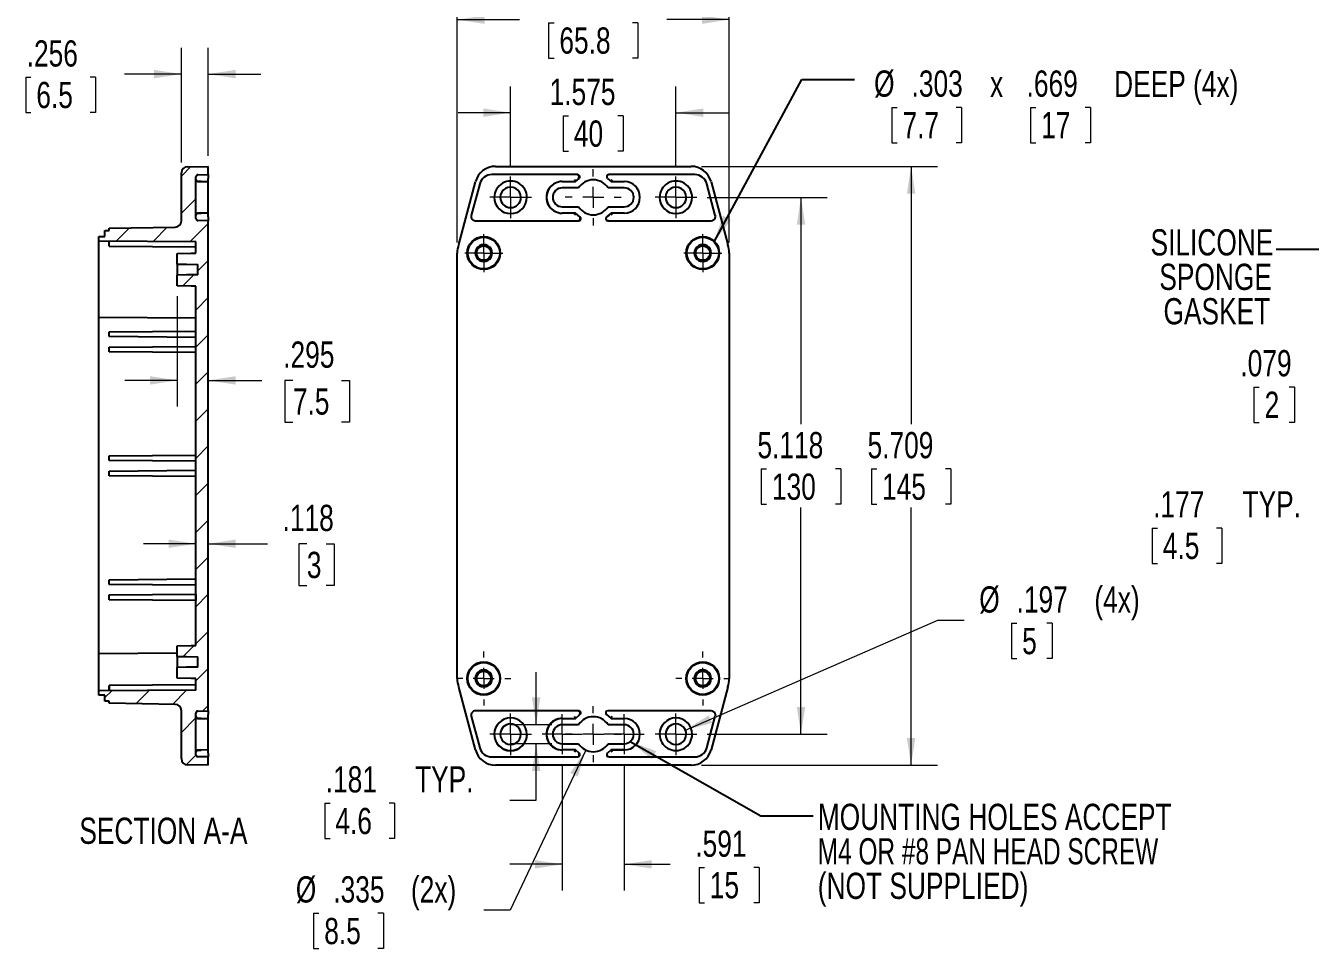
# Model space of a CAD drawing. Header units: inches. Extents: x 0.5 to 33.5, y 0.5 to 21.5.
# Drawn here: x 11.8 to 24.04, y 8 to 16.84 of the extents above; entities that cross this region are included whole.
import ezdxf

# ---------------------------------------------------------------- set-up
doc = ezdxf.new("R2010")
doc.units = ezdxf.units.IN
doc.header["$LTSCALE"] = 2
doc.header["$MEASUREMENT"] = 0
doc.styles.add('SLDTEXTSTYLE0', font='TXT', dxfattribs={"width": 0.75})
doc.styles.add('SLDTEXTSTYLE4', font='TXT', dxfattribs={"width": 0.695652})
doc.dimstyles.new('SLDDIMSTYLE0', dxfattribs={"dimtxt": 0.25, "dimasz": 0.26, "dimexe": 0, "dimexo": 0.0625, "dimgap": 0.0625, "dimtad": 0, "dimtih": 1, "dimtoh": 1, "dimdec": 3, "dimrnd": 1e-09, "dimzin": 12, "dimdsep": 46, "dimtxsty": 'SLDTEXTSTYLE0', "dimsah": 1, "dimcen": 0.09, "dimadec": 0, "dimazin": 3, "dimtfac": 1, "dimtdec": 3, "dimtofl": 0, "dimtmove": 0, "dimatfit": 3, "dimfxl": 1, "dimfrac": 2, "dimtolj": 1, "dimtzin": 12, "dimarcsym": 0})
doc.dimstyles.new('SLDDIMSTYLE4', dxfattribs={"dimtxt": 0.25, "dimasz": 0.26, "dimexe": 0, "dimexo": 0.0625, "dimgap": 0.0625, "dimtad": 0, "dimtih": 1, "dimtoh": 1, "dimdec": 3, "dimrnd": 1e-09, "dimzin": 12, "dimdsep": 46, "dimtxsty": 'SLDTEXTSTYLE0', "dimsah": 1, "dimcen": 0.09, "dimadec": 0, "dimazin": 3, "dimtfac": 1, "dimtdec": 3, "dimtmove": 0, "dimatfit": 0, "dimfxl": 1, "dimfrac": 2, "dimtolj": 1, "dimtzin": 12, "dimarcsym": 0})
doc.dimstyles.new('SLDDIMSTYLE5', dxfattribs={"dimtxt": 0.18, "dimasz": 0.26, "dimexe": 0, "dimexo": 0.0625, "dimgap": 0, "dimtad": 0, "dimtih": 1, "dimtoh": 1, "dimdec": 0, "dimrnd": 1e-09, "dimzin": 0, "dimdsep": 46, "dimtxsty": 'Standard', "dimsah": 1, "dimcen": 0.09, "dimadec": 0, "dimazin": 0, "dimtfac": 0.26, "dimtdec": 0, "dimtofl": 0, "dimtmove": 0, "dimatfit": 3, "dimfxl": 1, "dimfrac": 2, "dimtolj": 1, "dimtzin": 0, "dimarcsym": 0})
doc.dimstyles.new('SLDDIMSTYLE6', dxfattribs={"dimtxt": 0.25, "dimasz": 0.26, "dimexe": 0, "dimexo": 0.0625, "dimgap": 0.0625, "dimtad": 0, "dimtih": 1, "dimtoh": 1, "dimdec": 3, "dimrnd": 1e-09, "dimzin": 12, "dimdsep": 46, "dimtxsty": 'SLDTEXTSTYLE0', "dimsah": 1, "dimcen": 0, "dimadec": 0, "dimazin": 3, "dimtfac": 1, "dimtdec": 3, "dimtofl": 0, "dimtmove": 0, "dimatfit": 3, "dimfxl": 1, "dimfrac": 2, "dimtolj": 1, "dimtzin": 12, "dimarcsym": 0})

# ---------------------------------------------------------------- blocks, each defined once
blk = doc.blocks.new('_D_25')
at = {"color": 7, "linetype": 'Continuous', "lineweight": 18}
for p, q in [((15.908, 14.768), (15.908, 17.143)), ((18.5, 14.768), (18.5, 17.143)), ((15.908, 16.893), (16.502, 16.893)), ((18.5, 16.893), (17.906, 16.893)), ((16.779, 16.864), (16.779, 16.527)), ((16.779, 16.864), (16.83, 16.864)), ((17.629, 16.864), (17.578, 16.864)), ((17.629, 16.864), (17.629, 16.527)), ((16.779, 16.527), (16.83, 16.527)), ((17.629, 16.527), (17.578, 16.527))]:
    blk.add_line(p, q, dxfattribs=at)
for points in [[(15.908, 16.893), (16.168, 16.853), (16.168, 16.933)], [(18.5, 16.893), (18.24, 16.933), (18.24, 16.853)]]:
    blk.add_solid(points, dxfattribs=at)
at = {"color": 7, "linetype": 'Continuous', "lineweight": 18, "char_height": 0.25, "attachment_point": 1, "style": 'SLDTEXTSTYLE0'}
for s, insert in [('2.592', (16.788, 17.216)), ('65.8', (16.881, 16.819))]:
    blk.add_mtext(s, dxfattribs=dict(at, insert=insert))
blk = doc.blocks.new('_D_26')
at = {"color": 7, "linetype": 'Continuous', "lineweight": 18}
for p, q in [((18.236, 15.494), (20.482, 15.494)), ((20.232, 15.494), (20.232, 13.037)), ((19.854, 12.61), (19.854, 12.273)), ((19.854, 12.61), (19.905, 12.61)), ((20.611, 12.61), (20.56, 12.61)), ((20.611, 12.61), (20.611, 12.273)), ((19.854, 12.273), (19.905, 12.273)), ((20.232, 9.786), (20.232, 12.243)), ((20.611, 12.273), (20.56, 12.273)), ((18.236, 9.786), (20.482, 9.786))]:
    blk.add_line(p, q, dxfattribs=at)
for points in [[(20.232, 15.494), (20.192, 15.234), (20.272, 15.234)], [(20.232, 9.786), (20.272, 10.046), (20.192, 10.046)]]:
    blk.add_solid(points, dxfattribs=at)
at = {"color": 7, "linetype": 'Continuous', "lineweight": 18, "char_height": 0.25, "attachment_point": 1, "style": 'SLDTEXTSTYLE0'}
for s, insert in [('5.709', (19.817, 12.962)), ('145', (19.955, 12.566))]:
    blk.add_mtext(s, dxfattribs=dict(at, insert=insert))
blk = doc.blocks.new('_D_27')
at = {"color": 7, "linetype": 'Continuous', "lineweight": 18}
for p, q in [((18.29, 15.199), (19.433, 15.199)), ((19.183, 15.199), (19.183, 13.037)), ((18.805, 12.61), (18.805, 12.273)), ((18.805, 12.61), (18.855, 12.61)), ((19.562, 12.61), (19.511, 12.61)), ((19.562, 12.61), (19.562, 12.273)), ((18.805, 12.273), (18.855, 12.273)), ((19.183, 10.081), (19.183, 12.243)), ((19.562, 12.273), (19.511, 12.273)), ((18.29, 10.081), (19.433, 10.081))]:
    blk.add_line(p, q, dxfattribs=at)
for points in [[(19.183, 15.199), (19.143, 14.939), (19.223, 14.939)], [(19.183, 10.081), (19.223, 10.341), (19.143, 10.341)]]:
    blk.add_solid(points, dxfattribs=at)
at = {"color": 7, "linetype": 'Continuous', "lineweight": 18, "char_height": 0.25, "attachment_point": 1, "style": 'SLDTEXTSTYLE0'}
for s, insert in [('5.118', (18.768, 12.962)), ('130', (18.906, 12.566))]:
    blk.add_mtext(s, dxfattribs=dict(at, insert=insert))
blk = doc.blocks.new('_D_28')
at = {"color": 7, "linetype": 'Continuous', "lineweight": 18}
for p, q in [((16.909, 9.791), (16.909, 8.591)), ((17.499, 9.791), (17.499, 8.591)), ((16.909, 8.841), (16.409, 8.841)), ((17.499, 8.841), (17.936, 8.841)), ((18.213, 8.811), (18.213, 8.474)), ((18.213, 8.811), (18.264, 8.811)), ((18.785, 8.811), (18.734, 8.811)), ((18.785, 8.811), (18.785, 8.474)), ((18.213, 8.474), (18.264, 8.474)), ((18.785, 8.474), (18.734, 8.474))]:
    blk.add_line(p, q, dxfattribs=at)
for points in [[(16.909, 8.841), (16.649, 8.881), (16.649, 8.801)], [(17.499, 8.841), (17.759, 8.801), (17.759, 8.881)]]:
    blk.add_solid(points, dxfattribs=at)
at = {"color": 7, "linetype": 'Continuous', "lineweight": 18, "char_height": 0.25, "attachment_point": 1, "style": 'SLDTEXTSTYLE0'}
for s, insert in [('.591', (18.176, 9.163)), ('15', (18.314, 8.767))]:
    blk.add_mtext(s, dxfattribs=dict(at, insert=insert))
blk = doc.blocks.new('_D_29')
at = {"color": 7, "linetype": 'Continuous', "lineweight": 18}
for p, q in [((16.66, 10.172), (16.66, 10.672)), ((16.809, 10.172), (16.41, 10.172)), ((16.809, 9.991), (16.41, 9.991)), ((16.66, 9.453), (16.66, 9.991)), ((16.41, 9.453), (16.66, 9.453)), ((14.646, 9.424), (14.646, 9.086)), ((14.646, 9.424), (14.697, 9.424)), ((15.311, 9.424), (15.26, 9.424)), ((15.311, 9.424), (15.311, 9.086)), ((14.646, 9.086), (14.697, 9.086)), ((15.311, 9.086), (15.26, 9.086))]:
    blk.add_line(p, q, dxfattribs=at)
for points in [[(16.66, 10.172), (16.7, 10.432), (16.62, 10.432)], [(16.66, 9.991), (16.62, 9.731), (16.7, 9.731)]]:
    blk.add_solid(points, dxfattribs=at)
at = {"color": 7, "linetype": 'Continuous', "lineweight": 18, "char_height": 0.25, "attachment_point": 1, "style": 'SLDTEXTSTYLE0'}
for s, insert in [('.181', (14.655, 9.776)), ('TYP.', (15.506, 9.776)), ('4.6', (14.747, 9.379))]:
    blk.add_mtext(s, dxfattribs=dict(at, insert=insert))
blk = doc.blocks.new('_D_30')
at = {"color": 7, "linetype": 'Continuous', "lineweight": 18}
for p, q in [((17.132, 9.93), (16.411, 8.405)), ((14.539, 8.375), (14.539, 8.038)), ((14.539, 8.375), (14.59, 8.375)), ((15.204, 8.375), (15.153, 8.375)), ((15.204, 8.375), (15.204, 8.038)), ((16.411, 8.405), (16.161, 8.405)), ((14.539, 8.038), (14.59, 8.038)), ((15.204, 8.038), (15.153, 8.038))]:
    blk.add_line(p, q, dxfattribs=at)
blk.add_solid([(17.132, 9.93), (16.985, 9.712), (17.057, 9.678)], dxfattribs=at)
at = {"color": 7, "linetype": 'Continuous', "lineweight": 18, "char_height": 0.25, "attachment_point": 1, "style": 'SLDTEXTSTYLE0'}
for s, insert in [('%%c', (14.37, 8.727)), ('.335', (14.727, 8.727)), ('(2x)', (15.467, 8.727)), ('8.5', (14.641, 8.33))]:
    blk.add_mtext(s, dxfattribs=dict(at, insert=insert))
blk = doc.blocks.new('_D_31')
at = {"color": 7, "linetype": 'Continuous', "lineweight": 18}
for p, q in [((16.417, 15.498), (16.417, 16.256)), ((17.991, 15.498), (17.991, 16.256)), ((16.417, 16.006), (15.917, 16.006)), ((16.918, 15.977), (16.918, 15.64)), ((16.918, 15.977), (16.969, 15.977)), ((17.49, 15.977), (17.439, 15.977)), ((17.49, 15.977), (17.49, 15.64)), ((17.991, 16.006), (18.491, 16.006)), ((16.918, 15.64), (16.969, 15.64)), ((17.49, 15.64), (17.439, 15.64))]:
    blk.add_line(p, q, dxfattribs=at)
for points in [[(16.417, 16.006), (16.157, 16.046), (16.157, 15.966)], [(17.991, 16.006), (18.251, 15.966), (18.251, 16.046)]]:
    blk.add_solid(points, dxfattribs=at)
at = {"color": 7, "linetype": 'Continuous', "lineweight": 18, "char_height": 0.25, "attachment_point": 1, "style": 'SLDTEXTSTYLE0'}
for s, insert in [('1.575', (16.788, 16.329)), ('40', (17.019, 15.932))]:
    blk.add_mtext(s, dxfattribs=dict(at, insert=insert))
blk = doc.blocks.new('_D_32')
at = {"color": 7, "linetype": 'Continuous', "lineweight": 18}
for p, q in [((18.082, 10.12), (20.486, 11.169)), ((20.486, 11.169), (20.736, 11.169)), ((21.188, 11.139), (21.188, 10.802)), ((21.188, 11.139), (21.239, 11.139)), ((21.576, 11.139), (21.525, 11.139)), ((21.576, 11.139), (21.576, 10.802)), ((21.188, 10.802), (21.239, 10.802)), ((21.576, 10.802), (21.525, 10.802))]:
    blk.add_line(p, q, dxfattribs=at)
blk.add_solid([(18.082, 10.12), (18.336, 10.188), (18.304, 10.261)], dxfattribs=at)
at = {"color": 7, "linetype": 'Continuous', "lineweight": 18, "char_height": 0.25, "attachment_point": 1, "style": 'SLDTEXTSTYLE0'}
for s, insert in [('%%c', (20.881, 11.491)), ('.197', (21.237, 11.491)), ('(4x)', (21.978, 11.491)), ('5', (21.29, 11.094))]:
    blk.add_mtext(s, dxfattribs=dict(at, insert=insert))
blk = doc.blocks.new('SW_NOTE_8')
at = {"color": 0, "linetype": 'Continuous', "lineweight": 0}
for p, q in [((0.358, -0.265), (0.358, -0.602)), ((0.358, -0.265), (0.409, -0.265)), ((1.02, -0.265), (0.97, -0.265)), ((1.02, -0.265), (1.02, -0.602)), ((1.679, -0.265), (1.679, -0.602)), ((1.679, -0.265), (1.729, -0.265)), ((2.249, -0.265), (2.199, -0.265)), ((2.249, -0.265), (2.249, -0.602)), ((0.358, -0.602), (0.409, -0.602)), ((1.02, -0.602), (0.97, -0.602)), ((1.679, -0.602), (1.729, -0.602)), ((2.249, -0.602), (2.199, -0.602))]:
    blk.add_line(p, q, dxfattribs=at)
at = {"color": 0, "linetype": 'Continuous', "lineweight": 0, "char_height": 0.25, "attachment_point": 1, "style": 'SLDTEXTSTYLE0'}
for s, insert in [('%%c', (0.188, 0.087)), ('.303', (0.545, 0.087)), ('x', (1.293, 0.083)), ('.669', (1.641, 0.087)), ('DEEP (4x)', (2.475, 0.083)), ('7.7', (0.459, -0.309)), ('17', (1.78, -0.309))]:
    blk.add_mtext(s, dxfattribs=dict(at, insert=insert))
blk = doc.blocks.new('SW_NOTE_9')
at = {"color": 0, "linetype": 'Continuous', "lineweight": 0, "char_height": 0.25, "attachment_point": 1}
for s, insert, style in [('MOUNTING HOLES ACCEPT', (0.043, 0.115), 'SLDTEXTSTYLE0'), ('M4 OR #8 PAN HEAD SCREW', (0.043, -0.213), 'SLDTEXTSTYLE4'), ('(NOT SUPPLIED)', (0.043, -0.542), 'SLDTEXTSTYLE0')]:
    blk.add_mtext(s, dxfattribs=dict(at, insert=insert, style=style))
blk = doc.blocks.new('SW_CENTERMARKSYMBOL_10')
at = {"color": 0, "linetype": 'Continuous', "lineweight": 18}
for p, q in [((0, 0.2), (0, 0.267)), ((-0.2, 0), (-0.267, 0)), ((0, 0), (-0.1, 0)), ((0, 0), (0, 0.1)), ((0, 0), (0, -0.1)), ((0, 0), (0.1, 0)), ((0.2, 0), (0.267, 0)), ((0, -0.2), (0, -0.267))]:
    blk.add_line(p, q, dxfattribs=at)
blk = doc.blocks.new('SW_CENTERMARKSYMBOL_11')
at = {"color": 0, "linetype": 'Continuous', "lineweight": 18}
for p, q in [((0, 0.1), (0, 0.191)), ((-0.1, 0), (-0.191, 0)), ((0, 0), (-0.1, 0)), ((0, 0), (0, 0.1)), ((0, 0), (0, -0.1)), ((0, 0), (0.1, 0)), ((0.1, 0), (0.191, 0)), ((0, -0.1), (0, -0.191))]:
    blk.add_line(p, q, dxfattribs=at)
blk = doc.blocks.new('SW_CENTERMARKSYMBOL_12')
at = {"color": 0, "linetype": 'Continuous', "lineweight": 18}
for p, q in [((0, 0.1), (0, 0.191)), ((-0.1, 0), (-0.191, 0)), ((0, 0), (-0.1, 0)), ((0, 0), (0, 0.1)), ((0, 0), (0, -0.1)), ((0, 0), (0.1, 0)), ((0.1, 0), (0.191, 0)), ((0, -0.1), (0, -0.191))]:
    blk.add_line(p, q, dxfattribs=at)
blk = doc.blocks.new('SW_CENTERMARKSYMBOL_13')
at = {"color": 0, "linetype": 'Continuous', "lineweight": 18}
for p, q in [((0, 0.1), (0, 0.198)), ((-0.1, 0), (-0.198, 0)), ((0, 0), (-0.1, 0)), ((0, 0), (0, 0.1)), ((0, 0), (0, -0.1)), ((0, 0), (0.1, 0)), ((0.1, 0), (0.198, 0)), ((0, -0.1), (0, -0.198))]:
    blk.add_line(p, q, dxfattribs=at)
blk = doc.blocks.new('SW_CENTERMARKSYMBOL_14')
at = {"color": 0, "linetype": 'Continuous', "lineweight": 18}
for p, q in [((0, 0.1), (0, 0.198)), ((-0.1, 0), (-0.198, 0)), ((0, 0), (-0.1, 0)), ((0, 0), (0, 0.1)), ((0, 0), (0, -0.1)), ((0, 0), (0.1, 0)), ((0.1, 0), (0.198, 0)), ((0, -0.1), (0, -0.198))]:
    blk.add_line(p, q, dxfattribs=at)
blk = doc.blocks.new('SW_CENTERMARKSYMBOL_15')
at = {"color": 0, "linetype": 'Continuous', "lineweight": 18}
for p, q in [((0, 0.2), (0, 0.267)), ((-0.2, 0), (-0.267, 0)), ((0, 0), (-0.1, 0)), ((0, 0), (0, 0.1)), ((0, 0), (0, -0.1)), ((0, 0), (0.1, 0)), ((0.2, 0), (0.267, 0)), ((0, -0.2), (0, -0.267))]:
    blk.add_line(p, q, dxfattribs=at)
blk = doc.blocks.new('SW_CENTERMARKSYMBOL_16')
at = {"color": 0, "linetype": 'Continuous', "lineweight": 18}
for p, q in [((0, 0.1), (0, 0.198)), ((-0.1, 0), (-0.198, 0)), ((0, 0), (-0.1, 0)), ((0, 0), (0, 0.1)), ((0, 0), (0, -0.1)), ((0, 0), (0.1, 0)), ((0.1, 0), (0.198, 0)), ((0, -0.1), (0, -0.198))]:
    blk.add_line(p, q, dxfattribs=at)
blk = doc.blocks.new('SW_CENTERMARKSYMBOL_17')
at = {"color": 0, "linetype": 'Continuous', "lineweight": 18}
for p, q in [((0, 0.1), (0, 0.198)), ((-0.1, 0), (-0.198, 0)), ((0, 0), (-0.1, 0)), ((0, 0), (0, 0.1)), ((0, 0), (0, -0.1)), ((0, 0), (0.1, 0)), ((0.1, 0), (0.198, 0)), ((0, -0.1), (0, -0.198))]:
    blk.add_line(p, q, dxfattribs=at)
blk = doc.blocks.new('SW_CENTERMARKSYMBOL_18')
at = {"color": 0, "linetype": 'Continuous', "lineweight": 18}
for p, q in [((0, 0.1), (0, 0.181)), ((-0.1, 0), (-0.181, 0)), ((0, 0), (-0.1, 0)), ((0, 0), (0, 0.1)), ((0, 0), (0, -0.1)), ((0, 0), (0.1, 0)), ((0.1, 0), (0.181, 0)), ((0, -0.1), (0, -0.181))]:
    blk.add_line(p, q, dxfattribs=at)
blk = doc.blocks.new('SW_CENTERMARKSYMBOL_19')
at = {"color": 0, "linetype": 'Continuous', "lineweight": 18}
for p, q in [((0, 0.1), (0, 0.181)), ((-0.1, 0), (-0.181, 0)), ((0, 0), (-0.1, 0)), ((0, 0), (0, 0.1)), ((0, 0), (0, -0.1)), ((0, 0), (0.1, 0)), ((0.1, 0), (0.181, 0)), ((0, -0.1), (0, -0.181))]:
    blk.add_line(p, q, dxfattribs=at)
blk = doc.blocks.new('SW_CENTERMARKSYMBOL_20')
at = {"color": 0, "linetype": 'Continuous', "lineweight": 18}
for p, q in [((0, 0.2), (0, 0.257)), ((-0.2, 0), (-0.257, 0)), ((0, 0), (-0.1, 0)), ((0, 0), (0, 0.1)), ((0, 0), (0, -0.1)), ((0, 0), (0.1, 0)), ((0.2, 0), (0.257, 0)), ((0, -0.2), (0, -0.257))]:
    blk.add_line(p, q, dxfattribs=at)
blk = doc.blocks.new('SW_CENTERMARKSYMBOL_21')
at = {"color": 0, "linetype": 'Continuous', "lineweight": 18}
for p, q in [((0, 0.2), (0, 0.257)), ((-0.2, 0), (-0.257, 0)), ((0, 0), (-0.1, 0)), ((0, 0), (0, 0.1)), ((0, 0), (0, -0.1)), ((0, 0), (0.1, 0)), ((0.2, 0), (0.257, 0)), ((0, -0.2), (0, -0.257))]:
    blk.add_line(p, q, dxfattribs=at)
blk = doc.blocks.new('_D_36')
at = {"color": 7, "linetype": 'Continuous', "lineweight": 18}
for p, q in [((23.498, 13.391), (23.498, 13.054)), ((23.498, 13.391), (23.549, 13.391)), ((23.886, 13.391), (23.835, 13.391)), ((23.886, 13.391), (23.886, 13.054)), ((24.792, 13.421), (24.191, 13.421)), ((24.871, 13.421), (25.371, 13.421)), ((23.498, 13.054), (23.549, 13.054)), ((23.886, 13.054), (23.835, 13.054))]:
    blk.add_line(p, q, dxfattribs=at)
for points in [[(24.792, 13.421), (24.532, 13.461), (24.532, 13.381)], [(24.871, 13.421), (25.131, 13.381), (25.131, 13.461)]]:
    blk.add_solid(points, dxfattribs=at)
at = {"color": 7, "linetype": 'Continuous', "lineweight": 18, "char_height": 0.25, "attachment_point": 1, "style": 'SLDTEXTSTYLE0'}
for s, insert in [('.079', (23.369, 13.743)), ('2', (23.6, 13.347))]:
    blk.add_mtext(s, dxfattribs=dict(at, insert=insert))
blk = doc.blocks.new('_D_38')
at = {"color": 7, "linetype": 'Continuous', "lineweight": 18}
for p, q in [((22.529, 12.046), (22.529, 11.709)), ((22.529, 12.046), (22.58, 12.046)), ((23.193, 12.046), (23.143, 12.046)), ((23.193, 12.046), (23.193, 11.709)), ((24.733, 12.076), (24.192, 12.076)), ((24.91, 12.076), (25.41, 12.076)), ((22.529, 11.709), (22.58, 11.709)), ((23.193, 11.709), (23.143, 11.709))]:
    blk.add_line(p, q, dxfattribs=at)
for points in [[(24.733, 12.076), (24.473, 12.116), (24.473, 12.036)], [(24.91, 12.076), (25.17, 12.036), (25.17, 12.116)]]:
    blk.add_solid(points, dxfattribs=at)
at = {"color": 7, "linetype": 'Continuous', "lineweight": 18, "char_height": 0.25, "attachment_point": 1, "style": 'SLDTEXTSTYLE0'}
for s, insert in [('.177', (22.538, 12.398)), ('TYP.', (23.389, 12.398)), ('4.5', (22.63, 12.002))]:
    blk.add_mtext(s, dxfattribs=dict(at, insert=insert))
blk = doc.blocks.new('SW_NOTE_10')
at = {"color": 0, "linetype": 'Continuous', "lineweight": 0, "char_height": 0.25, "attachment_point": 3, "style": 'SLDTEXTSTYLE0'}
for s, insert in [('SILICONE', (-0.028, 0.194)), ('SPONGE', (-0.042, -0.135)), ('GASKET', (-0.058, -0.463))]:
    blk.add_mtext(s, dxfattribs=dict(at, insert=insert))
blk = doc.blocks.new('_D_44')
at = {"color": 7, "linetype": 'Continuous', "lineweight": 18}
for p, q in [((13.28, 15.532), (13.28, 16.624)), ((13.536, 15.594), (13.536, 16.624)), ((11.797, 16.344), (11.797, 16.007)), ((11.797, 16.344), (11.847, 16.344)), ((12.461, 16.344), (12.411, 16.344)), ((12.461, 16.344), (12.461, 16.007)), ((13.28, 16.374), (12.738, 16.374)), ((13.536, 16.374), (14.036, 16.374)), ((11.797, 16.007), (11.847, 16.007)), ((12.461, 16.007), (12.411, 16.007))]:
    blk.add_line(p, q, dxfattribs=at)
for points in [[(13.28, 16.374), (13.02, 16.414), (13.02, 16.334)], [(13.536, 16.374), (13.796, 16.334), (13.796, 16.414)]]:
    blk.add_solid(points, dxfattribs=at)
at = {"color": 7, "linetype": 'Continuous', "lineweight": 18, "char_height": 0.25, "attachment_point": 1, "style": 'SLDTEXTSTYLE0'}
for s, insert in [('.256', (11.806, 16.696)), ('6.5', (11.898, 16.3))]:
    blk.add_mtext(s, dxfattribs=dict(at, insert=insert))
blk = doc.blocks.new('_D_45')
at = {"color": 7, "linetype": 'Continuous', "lineweight": 18}
for p, q in [((13.418, 11.897), (12.918, 11.897)), ((13.536, 11.897), (14.101, 11.897)), ((14.475, 11.895), (14.399, 11.895)), ((14.399, 11.895), (14.399, 11.498)), ((14.66, 11.895), (14.736, 11.895)), ((14.736, 11.895), (14.736, 11.498)), ((14.399, 11.498), (14.475, 11.498)), ((14.736, 11.498), (14.66, 11.498))]:
    blk.add_line(p, q, dxfattribs=at)
for points in [[(13.418, 11.897), (13.158, 11.937), (13.158, 11.857)], [(13.536, 11.897), (13.796, 11.857), (13.796, 11.937)]]:
    blk.add_solid(points, dxfattribs=at)
at = {"color": 7, "linetype": 'Continuous', "lineweight": 18, "char_height": 0.25, "attachment_point": 1, "style": 'SLDTEXTSTYLE0'}
for s, insert in [('.118', (14.244, 12.268)), ('3', (14.475, 11.82))]:
    blk.add_mtext(s, dxfattribs=dict(at, insert=insert))
blk = doc.blocks.new('_D_46')
at = {"color": 7, "linetype": 'Continuous', "lineweight": 18}
for p, q in [((13.241, 14.256), (13.241, 13.204)), ((13.241, 13.454), (12.741, 13.454)), ((13.536, 13.454), (14.047, 13.454)), ((14.342, 13.452), (14.266, 13.452)), ((14.266, 13.452), (14.266, 13.056)), ((14.804, 13.452), (14.88, 13.452)), ((14.88, 13.452), (14.88, 13.056)), ((14.266, 13.056), (14.342, 13.056)), ((14.88, 13.056), (14.804, 13.056))]:
    blk.add_line(p, q, dxfattribs=at)
for points in [[(13.241, 13.454), (12.981, 13.494), (12.981, 13.414)], [(13.536, 13.454), (13.796, 13.414), (13.796, 13.494)]]:
    blk.add_solid(points, dxfattribs=at)
at = {"color": 7, "linetype": 'Continuous', "lineweight": 18, "char_height": 0.25, "attachment_point": 1, "style": 'SLDTEXTSTYLE0'}
for s, insert in [('.295', (14.25, 13.825)), ('7.5', (14.342, 13.378))]:
    blk.add_mtext(s, dxfattribs=dict(at, insert=insert))

msp = doc.modelspace()

# ---------------------------------------------------------------- hatches: boundary and pattern name
at = {"linetype": 'Continuous', "lineweight": 18}
h = msp.add_hatch(dxfattribs=at)
h.set_pattern_fill('ANSI31', scale=2, style=0)
edge = h.paths.add_edge_path(flags=0)
edge.add_arc((13.4377, 9.8859), 0.0197, 180, 269, ccw=False)
edge.add_line((13.418, 9.8859), (13.418, 10.2829))
edge.add_arc((13.4377, 10.2829), 0.0197, 91, 180, ccw=False)
edge.add_line((13.4374, 10.3026), (13.5361, 10.3043))
edge.add_line((13.5361, 10.3043), (13.5361, 14.9759))
edge.add_line((13.5361, 14.9759), (13.4374, 14.9777))
edge.add_arc((13.4377, 14.9973), 0.0197, 180, 269, ccw=False)
edge.add_line((13.418, 14.9973), (13.418, 15.3943))
edge.add_arc((13.4377, 15.3943), 0.0197, 91, 180, ccw=False)
edge.add_line((13.4374, 15.414), (13.5361, 15.4157))
edge.add_line((13.5361, 15.4157), (13.5361, 15.4944))
edge.add_line((13.5361, 15.4944), (13.3382, 15.491))
edge.add_arc((13.3393, 15.4319), 0.0591, 91, 180)
edge.add_line((13.2802, 15.4319), (13.2802, 14.9739))
edge.add_arc((13.2212, 14.9739), 0.0591, 271, 360, ccw=False)
edge.add_line((13.2222, 14.9149), (12.5912, 14.9039))
edge.add_line((12.5912, 14.9039), (12.5912, 14.8842))
edge.add_line((12.5912, 14.8842), (12.5519, 14.8842))
edge.add_line((12.5519, 14.8842), (12.5519, 14.8251))
edge.add_line((12.5519, 14.8251), (12.4928, 14.8251))
edge.add_line((12.4928, 14.8251), (12.4928, 14.7858))
edge.add_line((12.4928, 14.7858), (13.418, 14.7777))
edge.add_line((13.418, 14.7777), (13.418, 14.6676))
edge.add_spline(control_points=[(13.418, 14.6676), (13.403, 14.6674), (13.388, 14.6671), (13.373, 14.6668), (13.329, 14.6661), (13.2849, 14.6653), (13.2408, 14.6645)], knot_values=[0.0066785, 0.0066785, 0.0066785, 0.0066785, 0.0078207, 0.0078207, 0.0078207, 0.0111791, 0.0111791, 0.0111791, 0.0111791], weights=[1, 1, 1, 1, 1, 1, 1], degree=3, periodic=0)
edge.add_line((13.2408, 14.6645), (13.2408, 14.5625))
edge.add_spline(control_points=[(13.2408, 14.5625), (13.2703, 14.562), (13.2997, 14.5615), (13.3291, 14.5609), (13.3613, 14.5604), (13.3934, 14.5598), (13.4256, 14.5593), (13.4296, 14.5592), (13.4337, 14.5591), (13.4377, 14.5591)], knot_values=[0.0075588, 0.0075588, 0.0075588, 0.0075588, 0.0098011, 0.0098011, 0.0098011, 0.0122514, 0.0122514, 0.0122514, 0.0125596, 0.0125596, 0.0125596, 0.0125596], weights=[1, 1, 1, 1, 1, 1, 1, 1, 1, 1], degree=3, periodic=0)
edge.add_line((13.4377, 14.5591), (13.4377, 14.4613))
edge.add_spline(control_points=[(13.4377, 14.4613), (13.4337, 14.4613), (13.4296, 14.4612), (13.4256, 14.4611), (13.3934, 14.4606), (13.3613, 14.46), (13.3291, 14.4594), (13.2997, 14.4589), (13.2703, 14.4584), (13.2408, 14.4579)], knot_values=[0.0021421, 0.0021421, 0.0021421, 0.0021421, 0.0024503, 0.0024503, 0.0024503, 0.0049006, 0.0049006, 0.0049006, 0.0071429, 0.0071429, 0.0071429, 0.0071429], weights=[1, 1, 1, 1, 1, 1, 1, 1, 1, 1], degree=3, periodic=0)
edge.add_line((13.2408, 14.4579), (13.2408, 14.3559))
edge.add_spline(control_points=[(13.2408, 14.3559), (13.2849, 14.3551), (13.329, 14.3543), (13.373, 14.3536), (13.388, 14.3533), (13.403, 14.353), (13.418, 14.3528)], knot_values=[0.0044623, 0.0044623, 0.0044623, 0.0044623, 0.0078207, 0.0078207, 0.0078207, 0.008963, 0.008963, 0.008963, 0.008963], weights=[1, 1, 1, 1, 1, 1, 1], degree=3, periodic=0)
edge.add_line((13.418, 14.3528), (13.418, 10.9275))
edge.add_spline(control_points=[(13.418, 10.9275), (13.403, 10.9272), (13.388, 10.9269), (13.373, 10.9267), (13.329, 10.9259), (13.2849, 10.9251), (13.2408, 10.9244)], knot_values=[0.0066785, 0.0066785, 0.0066785, 0.0066785, 0.0078207, 0.0078207, 0.0078207, 0.0111791, 0.0111791, 0.0111791, 0.0111791], weights=[1, 1, 1, 1, 1, 1, 1], degree=3, periodic=0)
edge.add_line((13.2408, 10.9244), (13.2408, 10.8223))
edge.add_spline(control_points=[(13.2408, 10.8223), (13.2703, 10.8218), (13.2997, 10.8213), (13.3291, 10.8208), (13.3613, 10.8202), (13.3934, 10.8197), (13.4256, 10.8191), (13.4296, 10.819), (13.4337, 10.819), (13.4377, 10.8189)], knot_values=[0.0075588, 0.0075588, 0.0075588, 0.0075588, 0.0098011, 0.0098011, 0.0098011, 0.0122514, 0.0122514, 0.0122514, 0.0125596, 0.0125596, 0.0125596, 0.0125596], weights=[1, 1, 1, 1, 1, 1, 1, 1, 1, 1], degree=3, periodic=0)
edge.add_line((13.4377, 10.8189), (13.4377, 10.7212))
edge.add_spline(control_points=[(13.4377, 10.7212), (13.4337, 10.7211), (13.4296, 10.721), (13.4256, 10.721), (13.3934, 10.7204), (13.3613, 10.7198), (13.3291, 10.7193), (13.2997, 10.7188), (13.2703, 10.7182), (13.2408, 10.7177)], knot_values=[0.0021421, 0.0021421, 0.0021421, 0.0021421, 0.0024503, 0.0024503, 0.0024503, 0.0049006, 0.0049006, 0.0049006, 0.0071429, 0.0071429, 0.0071429, 0.0071429], weights=[1, 1, 1, 1, 1, 1, 1, 1, 1, 1], degree=3, periodic=0)
edge.add_line((13.2408, 10.7177), (13.2408, 10.6157))
edge.add_spline(control_points=[(13.2408, 10.6157), (13.2849, 10.6149), (13.329, 10.6142), (13.373, 10.6134), (13.388, 10.6131), (13.403, 10.6129), (13.418, 10.6126)], knot_values=[0.0044623, 0.0044623, 0.0044623, 0.0044623, 0.0078207, 0.0078207, 0.0078207, 0.008963, 0.008963, 0.008963, 0.008963], weights=[1, 1, 1, 1, 1, 1, 1], degree=3, periodic=0)
edge.add_line((13.418, 10.6126), (13.418, 10.5025))
edge.add_line((13.418, 10.5025), (12.4928, 10.4944))
edge.add_line((12.4928, 10.4944), (12.4928, 10.4551))
edge.add_line((12.4928, 10.4551), (12.5519, 10.4551))
edge.add_line((12.5519, 10.4551), (12.5519, 10.396))
edge.add_line((12.5519, 10.396), (12.5912, 10.396))
edge.add_line((12.5912, 10.396), (12.5912, 10.3763))
edge.add_line((12.5912, 10.3763), (13.2222, 10.3653))
edge.add_arc((13.2212, 10.3063), 0.0591, 0, 89, ccw=False)
edge.add_line((13.2802, 10.3063), (13.2802, 9.8483))
edge.add_arc((13.3393, 9.8483), 0.0591, 180, 269)
edge.add_line((13.3382, 9.7892), (13.5361, 9.7858))
edge.add_line((13.5361, 9.7858), (13.5361, 9.8645))
edge.add_line((13.5361, 9.8645), (13.4374, 9.8662))

# ---------------------------------------------------------------- linework, layer by layer
at = {"color": 7, "linetype": 'Continuous', "lineweight": 25}
for p, q in [((13.2802, 14.9739), (13.2802, 15.4319)), ((13.3382, 15.491), (13.5361, 15.4944)), ((13.5361, 15.4157), (13.5361, 15.4944)), ((16.2722, 15.4944), (18.1358, 15.4944)), ((13.418, 14.9973), (13.418, 15.3943)), ((13.4374, 15.414), (13.5361, 15.4157)), ((13.4541, 15.3502), (13.4374, 15.3505)), ((13.4374, 15.3505), (13.5361, 15.3488)), ((13.4687, 15.3499), (13.4541, 15.3502)), ((13.5361, 15.4157), (13.5361, 15.3803)), ((13.5361, 15.3488), (13.5361, 15.3803)), ((13.5361, 15.3515), (13.5361, 15.3546)), ((13.5361, 15.3488), (13.5361, 15.3488)), ((15.922, 14.751), (16.0821, 15.3485)), ((16.1232, 15.3282), (16.0421, 15.0255)), ((17.0564, 15.4157), (16.2373, 15.4157)), ((16.9087, 15.3488), (17.0341, 15.3488)), ((16.9089, 15.3505), (17.0333, 15.3505)), ((17.0333, 15.3505), (17.0341, 15.3488)), ((17.0341, 15.3488), (17.0682, 15.3803)), ((17.3398, 15.3803), (17.3739, 15.3488)), ((18.1707, 15.4157), (17.3516, 15.4157)), ((17.3739, 15.3488), (17.3747, 15.3505)), ((17.3739, 15.3488), (17.4993, 15.3488)), ((18.3659, 15.0255), (18.2848, 15.3282)), ((18.3259, 15.3485), (18.486, 14.751)), ((17.0633, 15.2897), (16.9087, 15.2897)), ((17.4993, 15.2897), (17.3447, 15.2897)), ((13.5361, 15.0437), (13.5361, 15.0537)), ((16.9087, 15.1086), (17.0633, 15.1086)), ((17.3447, 15.1086), (17.4993, 15.1086)), ((13.5361, 15.0496), (13.4374, 15.0478)), ((13.4374, 15.0478), (13.4541, 15.0481)), ((13.5361, 14.9759), (13.4374, 14.9777)), ((13.4541, 15.0481), (13.4687, 15.0484)), ((13.5361, 15.0496), (13.5361, 15.0496)), ((13.5361, 15.0119), (13.5361, 15.0496)), ((13.5361, 15.0119), (13.5361, 14.9759)), ((13.5361, 10.3043), (13.5361, 14.9759)), ((16.0801, 14.9759), (17.0658, 14.9759)), ((17.0341, 15.0496), (16.9087, 15.0496)), ((17.0341, 15.0496), (17.0333, 15.0478)), ((17.0768, 15.0119), (17.0341, 15.0496)), ((17.0725, 15.0127), (17.0717, 15.0134)), ((17.3739, 15.0496), (17.3312, 15.0119)), ((17.3422, 14.9759), (18.3279, 14.9759)), ((17.4993, 15.0496), (17.3739, 15.0496)), ((17.3747, 15.0478), (17.3739, 15.0496)), ((17.4991, 15.0478), (17.3747, 15.0478)), ((18.3659, 15.0255), (18.3673, 15.0153)), ((12.4928, 14.7858), (12.4928, 14.8251)), ((12.4928, 14.8251), (12.5519, 14.8251)), ((12.5519, 14.8251), (12.5519, 14.8842)), ((12.5519, 14.8842), (12.5912, 14.8842)), ((12.5912, 14.9039), (13.2222, 14.9149)), ((12.5912, 14.8842), (12.5912, 14.9039)), ((12.4928, 14.7858), (13.418, 14.7777)), ((12.4928, 14.6677), (12.4928, 14.7858)), ((12.5912, 14.7339), (12.5912, 14.7849)), ((12.5912, 14.7339), (12.5912, 14.7849)), ((12.5912, 14.7339), (13.418, 14.7267)), ((12.5912, 14.7339), (12.5912, 14.7339)), ((13.418, 14.6676), (13.418, 14.7777)), ((15.922, 14.751), (15.921, 14.7476)), ((18.487, 14.7476), (18.486, 14.751)), ((12.4928, 14.3133), (12.4928, 14.6677)), ((13.2408, 14.5625), (13.2408, 14.6645)), ((15.908, 10.6126), (15.908, 14.6677)), ((18.5, 14.6677), (18.5, 10.6126)), ((13.2408, 14.5625), (13.2408, 14.4579)), ((13.2408, 14.3559), (13.2408, 14.4579)), ((13.4377, 14.4613), (13.4377, 14.5591)), ((13.418, 10.9275), (13.418, 14.3528)), ((12.4928, 14.0574), (12.4928, 14.3133)), ((12.4928, 14.0574), (13.418, 14.0494)), ((12.4928, 13.9393), (12.4928, 14.0574)), ((12.4928, 10.9669), (12.4928, 13.9393)), ((12.5912, 13.9164), (13.418, 13.9236)), ((12.5912, 13.8717), (12.5912, 13.9164)), ((13.418, 13.8645), (12.5912, 13.8717)), ((12.5912, 13.7707), (13.418, 13.7779)), ((12.5912, 13.7261), (12.5912, 13.7707)), ((13.418, 13.7188), (12.5912, 13.7261)), ((12.5912, 12.7353), (13.418, 12.7425)), ((12.5912, 12.6906), (12.5912, 12.7353)), ((13.418, 12.6834), (12.5912, 12.6906)), ((12.5912, 12.5896), (13.418, 12.5968)), ((12.5912, 12.545), (12.5912, 12.5896)), ((13.418, 12.5377), (12.5912, 12.545)), ((12.5912, 11.5542), (13.418, 11.5614)), ((12.5912, 11.5095), (12.5912, 11.5542)), ((13.418, 11.5023), (12.5912, 11.5095)), ((12.591, 11.4085), (13.4177, 11.4157)), ((12.591, 11.3639), (12.591, 11.4085)), ((13.4177, 11.4157), (13.4177, 11.3566)), ((13.4177, 11.3566), (12.591, 11.3639)), ((12.4928, 10.8488), (12.4928, 10.9669)), ((13.2408, 10.8223), (13.2408, 10.9244)), ((13.2408, 10.8553), (12.4928, 10.8488)), ((12.4928, 10.6126), (12.4928, 10.8488)), ((13.2408, 10.8223), (13.2408, 10.7177)), ((13.4377, 10.7212), (13.4377, 10.8189)), ((13.2408, 10.6157), (13.2408, 10.7177)), ((12.4928, 10.4944), (12.4928, 10.6126)), ((13.418, 10.5535), (12.5912, 10.5463)), ((12.5912, 10.4953), (12.5912, 10.5463)), ((12.5912, 10.5463), (12.5912, 10.4953)), ((12.5912, 10.5463), (12.5912, 10.5463)), ((13.418, 10.5025), (13.418, 10.6126)), ((15.921, 10.5326), (15.922, 10.5292)), ((16.0821, 9.9317), (15.922, 10.5292)), ((18.486, 10.5292), (18.3259, 9.9317)), ((18.486, 10.5292), (18.487, 10.5326)), ((13.418, 10.5025), (12.4928, 10.4944)), ((12.4928, 10.4551), (12.4928, 10.4944)), ((12.5519, 10.4551), (12.4928, 10.4551)), ((12.5519, 10.396), (12.5519, 10.4551)), ((12.5912, 10.396), (12.5519, 10.396)), ((12.5912, 10.3763), (12.5912, 10.396)), ((13.2222, 10.3653), (12.5912, 10.3763)), ((13.2802, 9.8483), (13.2802, 10.3063)), ((13.418, 9.8859), (13.418, 10.2829)), ((13.4374, 10.3026), (13.5361, 10.3043)), ((13.5361, 10.3043), (13.5361, 10.2683)), ((17.0658, 10.3043), (16.0801, 10.3043)), ((18.3279, 10.3043), (17.3422, 10.3043)), ((13.4541, 10.2321), (13.4374, 10.2324)), ((13.4374, 10.2324), (13.5361, 10.2307)), ((13.4687, 10.2318), (13.4541, 10.2321)), ((13.5361, 10.2307), (13.5361, 10.2683)), ((13.5361, 10.2334), (13.5361, 10.2365)), ((13.5361, 10.2307), (13.5361, 10.2307)), ((16.0421, 10.2547), (16.1232, 9.9521)), ((16.9087, 10.2307), (17.0341, 10.2307)), ((17.0633, 10.1716), (16.9087, 10.1716)), ((16.9089, 10.2324), (17.0333, 10.2324)), ((17.0333, 10.2324), (17.0341, 10.2307)), ((17.0341, 10.2307), (17.0768, 10.2683)), ((17.3312, 10.2683), (17.3739, 10.2307)), ((17.3346, 10.2682), (17.3363, 10.2669)), ((17.4993, 10.1716), (17.3447, 10.1716)), ((17.3739, 10.2307), (17.3747, 10.2324)), ((17.3739, 10.2307), (17.4993, 10.2307)), ((18.2848, 9.9521), (18.3659, 10.2547)), ((18.3673, 10.2649), (18.3659, 10.2547)), ((13.5361, 9.9314), (13.4374, 9.9297)), ((13.4374, 9.9297), (13.4541, 9.93)), ((13.4541, 9.93), (13.4687, 9.9303)), ((13.5361, 9.9256), (13.5361, 9.9356)), ((13.5361, 9.9314), (13.5361, 9.9314)), ((13.5361, 9.8999), (13.5361, 9.9314)), ((16.9087, 9.9905), (17.0633, 9.9905)), ((17.0341, 9.9314), (16.9087, 9.9314)), ((17.0341, 9.9314), (17.0333, 9.9297)), ((17.0682, 9.8999), (17.0341, 9.9314)), ((17.3739, 9.9314), (17.3398, 9.8999)), ((17.3447, 9.9905), (17.4993, 9.9905)), ((17.4993, 9.9314), (17.3739, 9.9314)), ((17.3747, 9.9297), (17.3739, 9.9314)), ((17.4991, 9.9297), (17.3747, 9.9297)), ((13.5361, 9.8645), (13.4374, 9.8662)), ((13.5361, 9.8999), (13.5361, 9.8645)), ((13.5361, 9.7858), (13.5361, 9.8645)), ((16.2373, 9.8645), (17.0564, 9.8645)), ((17.3516, 9.8645), (18.1707, 9.8645)), ((13.5361, 9.7858), (13.3382, 9.7892)), ((18.1358, 9.7858), (16.2722, 9.7858))]:
    msp.add_line(p, q, dxfattribs=at)
at = {"color": 7, "linetype": 'Continuous', "lineweight": 25, "flags": 128}
for points in [[(13.5361, 15.0496), (13.5361, 15.0518), (13.5361, 15.0586), (13.5361, 15.0696), (13.5361, 15.0846), (13.5361, 15.103), (13.5361, 15.1244), (13.5361, 15.148), (13.5361, 15.1732), (13.5361, 15.1992), (13.5361, 15.2251), (13.5361, 15.2503), (13.5361, 15.2739), (13.5361, 15.2953), (13.5361, 15.3137), (13.5361, 15.3287), (13.5361, 15.3397), (13.5361, 15.3465), (13.5361, 15.3488)], [(17.063, 15.4099), (17.0575, 15.4129), (17.0513, 15.414)], [(17.0668, 15.4061), (17.0663, 15.4068), (17.063, 15.4099)], [(17.3567, 15.414), (17.3509, 15.413), (17.3504, 15.4127)], [(13.2408, 14.6645), (13.373, 14.6668), (13.418, 14.6676)], [(13.2408, 14.5625), (13.3291, 14.5609), (13.4256, 14.5593), (13.4377, 14.5591)], [(13.4377, 14.4613), (13.4256, 14.4611), (13.3291, 14.4594), (13.2408, 14.4579)], [(13.418, 14.3528), (13.373, 14.3536), (13.2408, 14.3559)], [(13.2408, 10.9244), (13.373, 10.9267), (13.418, 10.9275)], [(13.2408, 10.8223), (13.3291, 10.8208), (13.4256, 10.8191), (13.4377, 10.8189)], [(13.4377, 10.7212), (13.4256, 10.721), (13.3291, 10.7193), (13.2408, 10.7177)], [(13.418, 10.6126), (13.373, 10.6134), (13.2408, 10.6157)], [(17.0719, 10.2985), (17.0664, 10.3015), (17.0603, 10.3026)], [(17.0757, 10.2948), (17.0753, 10.2954), (17.0719, 10.2985)], [(13.5361, 9.9314), (13.5361, 9.9337), (13.5361, 9.9405), (13.5361, 9.9515), (13.5361, 9.9665), (13.5361, 9.9849), (13.5361, 10.0063), (13.5361, 10.0299), (13.5361, 10.0551), (13.5361, 10.0811), (13.5361, 10.107), (13.5361, 10.1322), (13.5361, 10.1558), (13.5361, 10.1772), (13.5361, 10.1956), (13.5361, 10.2106), (13.5361, 10.2216), (13.5361, 10.2284), (13.5361, 10.2307)]]:
    msp.add_lwpolyline(points, dxfattribs=at)
at = {"color": 7, "linetype": 'Continuous', "lineweight": 25}
for centre, radius in [((16.1607, 14.6677), 0.1575), ((16.1607, 14.6677), 0.1516), ((18.2473, 14.6677), 0.1575), ((18.2473, 14.6677), 0.1516), ((16.1607, 14.6677), 0.0689), ((18.2473, 14.6677), 0.0689), ((16.1607, 10.6126), 0.1575), ((18.2473, 10.6126), 0.1575), ((16.1607, 10.6126), 0.1516), ((16.1607, 10.6126), 0.0689), ((18.2473, 10.6126), 0.1516), ((18.2473, 10.6126), 0.0689)]:
    msp.add_circle(centre, radius, dxfattribs=at)
for centre, radius, start, end in [((13.3393, 15.4319), 0.0591, 91, 180), ((16.2722, 15.2976), 0.1969, 90, 165), ((18.1358, 15.2976), 0.1969, 15, 90), ((13.4377, 15.3943), 0.0197, 91, 180), ((13.4377, 15.3702), 0.0197, 180.00036, 268.99934), ((16.2373, 15.2976), 0.1181, 90, 165), ((16.4166, 15.1992), 0.1554, 359.99993, 180.00007), ((16.9088, 15.1992), 0.1513, 89.98767, 270.0123), ((16.9088, 15.1992), 0.1496, 90.03871, 269.96129), ((17.757, 15.6797), 0.795, 202.91325, 204.46228), ((17.0562, 15.396), 0.0197, 307.40212, 89.46569), ((17.0497, 15.3947), 0.0207, 307.26937, 33.5238), ((17.204, 15.1992), 0.1673, 32.76376, 147.23624), ((17.3518, 15.396), 0.0197, 90.53438, 232.59779), ((16.5857, 15.7084), 0.8663, 335.6015, 337.02297), ((17.4992, 15.1992), 0.1496, 270.03871, 89.96129), ((17.9914, 15.1992), 0.1554, 359.99992, 180.00008), ((18.1707, 15.2976), 0.1181, 15, 90), ((16.4166, 15.1992), 0.1554, 180.00002, 359.99998), ((16.4166, 15.1992), 0.0984, 359.99994, 180.00006), ((16.4166, 15.1992), 0.0984, 180.00011, 359.99989), ((16.9087, 15.1992), 0.0906, 90, 270), ((17.4993, 15.1992), 0.0906, 270, 90), ((17.9914, 15.1992), 0.1554, 180.00001, 359.99999), ((17.9914, 15.1992), 0.0984, 359.9999, 180.0001), ((17.9914, 15.1992), 0.0984, 180.00007, 359.99993), ((17.204, 15.1992), 0.1673, 212.76376, 327.23624), ((13.2212, 14.9739), 0.0591, 271, 360), ((13.4377, 15.0282), 0.0197, 90.9997, 180.0002), ((13.4377, 14.9973), 0.0197, 180, 269), ((16.0801, 15.0153), 0.0394, 165, 270), ((17.823, 14.6897), 0.8671, 155.60196, 157.0222), ((17.06, 14.9974), 0.0198, 270.71126, 50.66661), ((17.0656, 14.9957), 0.0197, 270.55921, 55.25869), ((17.3424, 14.9957), 0.0197, 124.74131, 269.44079), ((17.3481, 14.9975), 0.0199, 225.88309, 269.07903), ((17.204, 15.1992), 0.2281, 305.45788, 318.43779), ((16.7705, 14.771), 0.6645, 22.76135, 24.6145), ((18.3279, 15.0153), 0.0394, 270.00016, 359.99994), ((16.1607, 14.6677), 0.2527, 161.55923, 180), ((16.1607, 14.6677), 0.0807, 359.99997, 180.00003), ((18.2473, 14.6677), 0.0807, 359.99996, 180.00004), ((18.2473, 14.6677), 0.2527, 0, 18.44077), ((16.1607, 14.6677), 0.0807, 179.99997, 0.00003), ((18.2473, 14.6677), 0.0807, 179.99996, 0.00004), ((16.1607, 10.6126), 0.0807, 359.99997, 180.00003), ((18.2473, 10.6126), 0.0807, 359.99996, 180.00004), ((16.1607, 10.6126), 0.2527, 180, 198.44077), ((16.1607, 10.6126), 0.0807, 179.99997, 0.00003), ((18.2473, 10.6126), 0.0807, 179.99996, 0.00004), ((18.2473, 10.6126), 0.2527, 341.55923, 0), ((13.2212, 10.3063), 0.0591, 360, 89), ((13.4377, 10.2829), 0.0197, 91, 180), ((16.0801, 10.2649), 0.0394, 90, 195), ((17.0656, 10.2845), 0.0197, 304.74134, 89.44076), ((17.0586, 10.2833), 0.0207, 304.81823, 33.78968), ((17.3424, 10.2845), 0.0197, 90.55918, 235.25872), ((18.3279, 10.2649), 0.0394, 0.00006, 89.99984), ((13.4377, 10.2521), 0.0197, 179.99965, 269.00048), ((16.4166, 10.0811), 0.1554, 0.00004, 179.99996), ((16.4166, 10.0811), 0.0984, 0.00011, 179.99989), ((16.9088, 10.0811), 0.1513, 89.9877, 270.01233), ((16.9088, 10.0811), 0.1496, 90.03871, 269.96129), ((16.9087, 10.0811), 0.0906, 90, 270), ((17.7575, 10.5618), 0.7956, 202.91398, 204.46186), ((17.204, 10.0811), 0.1673, 32.76376, 147.23624), ((16.5852, 10.5905), 0.8669, 335.60184, 337.02232), ((17.4992, 10.0811), 0.1496, 270.03871, 89.96129), ((17.4993, 10.0811), 0.0906, 270, 90), ((17.9914, 10.0811), 0.1554, 0.00003, 179.99997), ((17.9914, 10.0811), 0.0984, 0.00007, 179.99993), ((16.4166, 10.0811), 0.1571, 180, 0), ((16.4166, 10.0811), 0.1554, 179.99993, 0.00007), ((16.4166, 10.0811), 0.0984, 179.99994, 0.00006), ((17.9914, 10.0811), 0.1554, 179.99992, 0.00008), ((17.9914, 10.0811), 0.0984, 179.9999, 0.0001), ((13.4377, 9.91), 0.0197, 91.00064, 179.99969), ((16.2722, 9.9826), 0.1969, 195, 270), ((16.2373, 9.9826), 0.1181, 195, 270), ((17.8223, 9.5719), 0.8663, 155.6015, 157.02297), ((17.204, 10.0811), 0.1673, 212.76376, 327.23624), ((16.651, 9.6005), 0.795, 22.91325, 24.46228), ((18.1358, 9.9826), 0.1969, 270, 345), ((18.1707, 9.9826), 0.1181, 270, 345), ((13.3393, 9.8483), 0.0591, 180, 269), ((13.4377, 9.8859), 0.0197, 180, 269), ((17.0511, 9.886), 0.0198, 270.65833, 51.13425), ((17.0562, 9.8843), 0.0197, 270.53392, 52.59827), ((17.3518, 9.8843), 0.0197, 127.40213, 269.46571), ((17.357, 9.8861), 0.0199, 226.18584, 269.1209)]:
    msp.add_arc(centre, radius, start, end, dxfattribs=at)

# ---------------------------------------------------------------- block references
at = {"color": 7, "linetype": 'Continuous', "lineweight": 0}
for name, p in [('SW_NOTE_8', (19.6912, 16.3215)), ('SW_NOTE_10', (23.7115, 14.7012)), ('SW_NOTE_9', (19.2998, 9.3032))]:
    msp.add_blockref(name, p, dxfattribs=at)
at = {"color": 7, "linetype": 'Continuous', "lineweight": 18}
for name, p in [('SW_CENTERMARKSYMBOL_15', (17.204, 15.1992)), ('SW_CENTERMARKSYMBOL_17', (16.4166, 15.1992)), ('SW_CENTERMARKSYMBOL_16', (17.9914, 15.1992)), ('SW_CENTERMARKSYMBOL_18', (16.1607, 14.6677)), ('SW_CENTERMARKSYMBOL_19', (18.2473, 14.6677)), ('SW_CENTERMARKSYMBOL_20', (16.1607, 10.6126)), ('SW_CENTERMARKSYMBOL_21', (18.2473, 10.6126)), ('SW_CENTERMARKSYMBOL_10', (17.204, 10.0811)), ('SW_CENTERMARKSYMBOL_13', (16.4166, 10.0811)), ('SW_CENTERMARKSYMBOL_11', (16.9087, 10.0811)), ('SW_CENTERMARKSYMBOL_12', (17.4993, 10.0811)), ('SW_CENTERMARKSYMBOL_14', (17.9914, 10.0811))]:
    msp.add_blockref(name, p, dxfattribs=at)

# ---------------------------------------------------------------- texts
at = {"color": 7, "linetype": 'Continuous', "lineweight": 18, "insert": (13.1087, 9.2862), "char_height": 0.25, "attachment_point": 2, "style": 'SLDTEXTSTYLE0'}
msp.add_mtext('SECTION A-A', dxfattribs=at)

# ---------------------------------------------------------------- dimensions: what is measured, and where the dimension line sits
at = {"color": 7, "linetype": 'Continuous', "lineweight": 18}
for base, p1, p2, dimstyle, picture, middle in [((18.5, 16.8934), (15.908, 14.6677), (18.5, 14.6677), 'SLDDIMSTYLE0', '_D_25', (17.204, 16.8934)), ((13.2802, 16.3742), (13.5361, 15.4944), (13.2802, 15.4319), 'SLDDIMSTYLE4', '_D_44', (12.129, 16.3742)), ((17.9914, 16.0064), (16.4166, 15.3976), (17.9914, 15.3976), 'SLDDIMSTYLE4', '_D_31', (17.204, 16.0064)), ((13.5361, 13.4543), (13.2408, 14.3559), (13.5361, 14.9759), 'SLDDIMSTYLE4', '_D_46', (14.5729, 13.4543)), ((24.7918, 13.4212), (24.8705, 14.3133), (24.7918, 14.3133), 'SLDDIMSTYLE4', '_D_36', (23.6919, 13.4212)), ((13.5361, 11.8966), (13.418, 10.9275), (13.5361, 10.3043), 'SLDDIMSTYLE4', '_D_45', (14.5676, 11.8966)), ((16.9087, 8.8409), (17.4993, 9.8905), (16.9087, 9.8905), 'SLDDIMSTYLE4', '_D_28', (18.499, 8.8409))]:
    dim = msp.add_linear_dim(base=base, p1=p1, p2=p2, dimstyle=dimstyle, dxfattribs=at)
    dim.commit()
    dim.dimension.update_dxf_attribs({"geometry": picture, "text_midpoint": middle, "dimtype": 160})
for base, p1, p2, picture, middle in [((20.2323, 9.7858), (18.1358, 15.4944), (18.1358, 9.7858), '_D_26', (20.2323, 12.6401)), ((19.1831, 10.0811), (18.1898, 15.1992), (18.1898, 10.0811), '_D_27', (19.1831, 12.6401))]:
    dim = msp.add_linear_dim(base=base, p1=p1, p2=p2, angle=90, dimstyle='SLDDIMSTYLE0', dxfattribs=at)
    dim.commit()
    dim.dimension.update_dxf_attribs({"geometry": picture, "text_midpoint": middle, "dimtype": 160})
dim = msp.add_linear_dim(base=(24.7327, 12.0761), p1=(24.9099, 11.3408), p2=(24.7327, 10.6125), text='<> TYP.', dimstyle='SLDDIMSTYLE4', dxfattribs=at)
dim.commit()
dim.dimension.update_dxf_attribs({"geometry": '_D_38', "text_midpoint": (23.2216, 12.0761), "dimtype": 160})
for p1, p2, text, picture, middle in [((17.9012, 10.0417), (18.0816, 10.1204), '<> (4x)', '_D_32', (21.7037, 11.1687)), ((17.2755, 10.2323), (17.1325, 9.9298), '<> (2x)', '_D_30', (15.1929, 8.4047))]:
    dim = msp.add_diameter_dim_2p(p1=p1, p2=p2, text=text, dimstyle='SLDDIMSTYLE6', dxfattribs=at)
    dim.commit()
    dim.dimension.update_dxf_attribs({"geometry": picture, "text_midpoint": middle, "dimtype": 163})
dim = msp.add_linear_dim(base=(16.6602, 9.9905), p1=(16.9087, 10.1716), p2=(16.9087, 9.9905), angle=90, text='<> TYP.', dimstyle='SLDDIMSTYLE4', dxfattribs=at)
dim.commit()
dim.dimension.update_dxf_attribs({"geometry": '_D_29', "text_midpoint": (16.6602, 9.4533), "dimtype": 160})

# ---------------------------------------------------------------- leaders
at = {"color": 7, "linetype": 'Continuous', "lineweight": 0}
for points in [[(18.3542, 14.7752), (19.1912, 16.3215), (19.6912, 16.3215)], [(24.7918, 13.9546), (24.2115, 14.7012), (23.7115, 14.7012)], [(17.5567, 10.011), (18.7998, 9.3032), (19.2998, 9.3032)]]:
    msp.add_leader(points, dimstyle='SLDDIMSTYLE5', dxfattribs=at)

doc.saveas('drawing.dxf')
